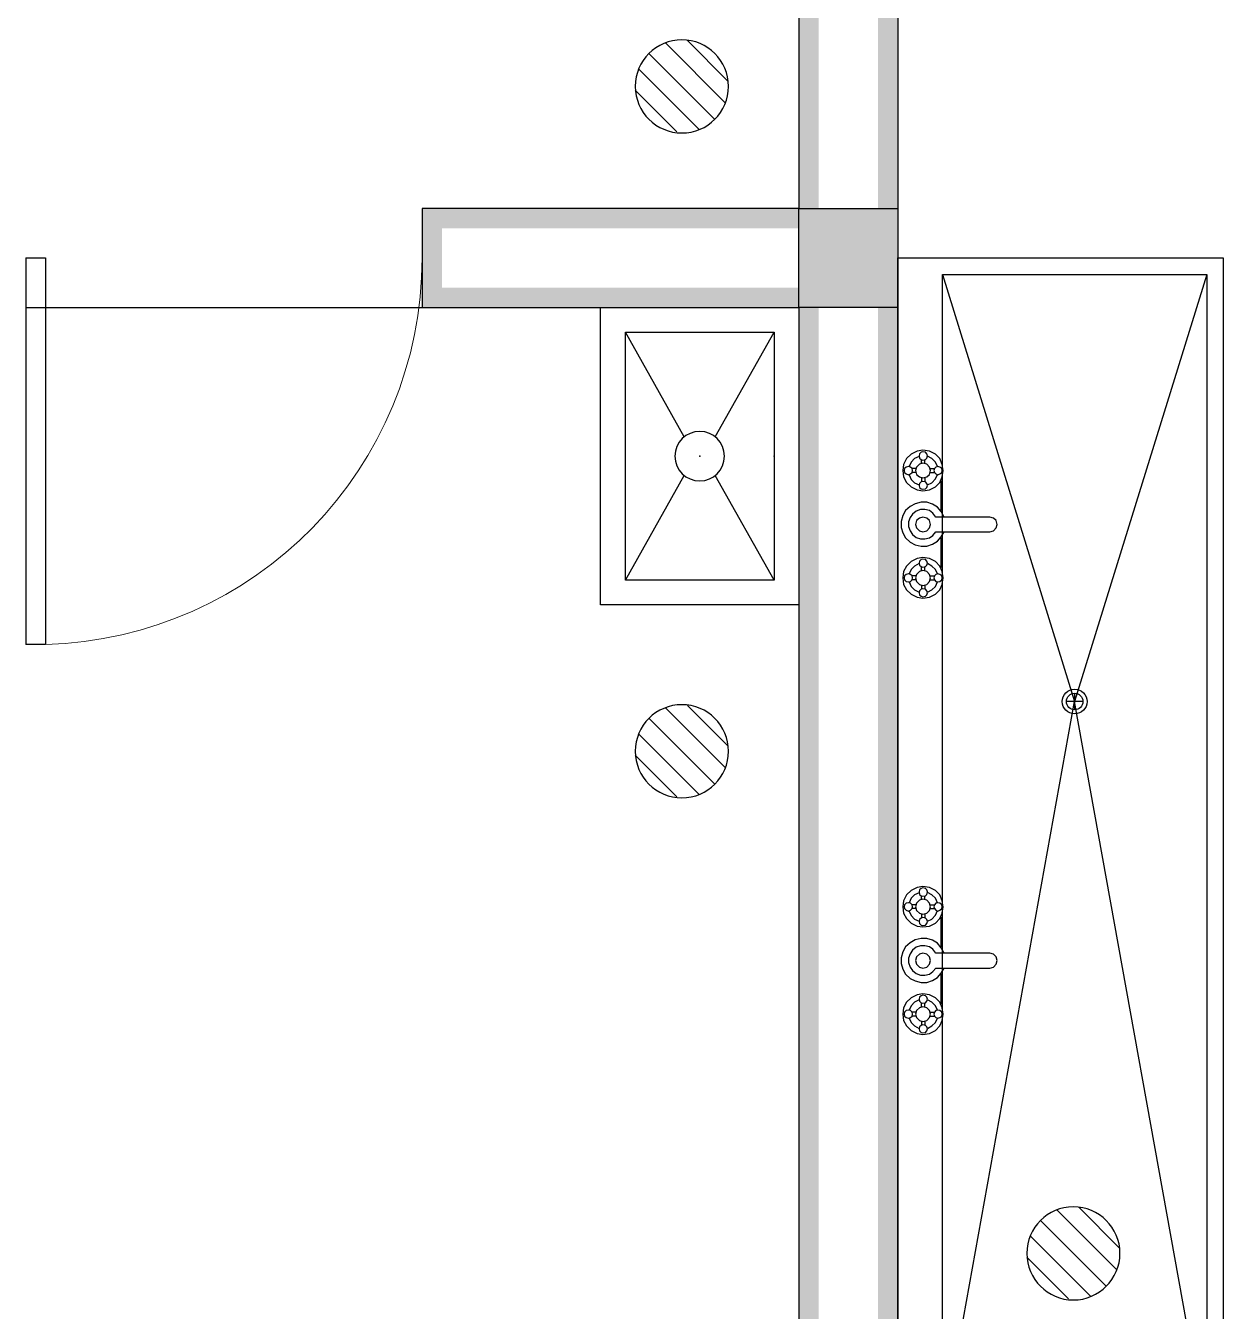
# Model space of a CAD drawing. Extents: x 1252172 to 1336272, y -987752 to -826269.
# Drawn here: x 1284817 to 1287234, y -876908 to -874314 of the extents above; entities that cross this region are included whole.
import ezdxf

# ---------------------------------------------------------------- set-up
doc = ezdxf.new("R2010")
doc.units = 0
doc.header["$LTSCALE"] = 1000
doc.header["$PDSIZE"] = 50
doc.layers.add('1-建筑底图', color=8, linetype='Continuous')
doc.layers.add('gz', color=6, linetype='Continuous')

# ---------------------------------------------------------------- blocks, each defined once
blk = doc.blocks.new('20220110.20364567')
at = {"layer": 'gz', "ltscale": 0.5}
blk.add_lwpolyline([(4446444.5, 2233674.7), (4446644.5, 2233674.7), (4446644.5, 2233874.7), (4446444.5, 2233874.7)], close=True, dxfattribs=at)
blk.add_solid([(4446444.5, 2233874.7), (4446644.5, 2233874.7), (4446444.5, 2233674.7), (4446644.5, 2233674.7)], dxfattribs=at)
blk = doc.blocks.new('$TwtSys$00000141')
for p, q in [((-94.2, 7.7), (-10.1, 91.8)), ((-94.2, 7.7), (-10.1, 91.8)), ((-87.2, -35.1), (35.1, 87.2)), ((-87.2, -35.1), (35.1, 87.2)), ((-66.5, -66.5), (66.5, 66.5)), ((-66.5, -66.5), (66.5, 66.5)), ((-32.4, -87.1), (87.6, 32.9)), ((-32.4, -87.1), (87.6, 32.9)), ((11.4, -92.3), (92.3, -11.4)), ((11.4, -92.3), (92.3, -11.4))]:
    blk.add_line(p, q)
blk.add_circle((0, 0), 94)
blk.add_circle((0, 0), 94)
blk = doc.blocks.new('$DorLib2D$00000001')
for p, q in [((0.45, 0.975), (0.5, 0.975)), ((0.45, 0), (0.45, 0.975)), ((0.5, 0), (0.5, 0.975)), ((0.5, 0), (0.45, 0))]:
    blk.add_line(p, q)
at = {"lineweight": 13}
blk.add_arc((0.475, 0), 0.975, 91.4693, 180, dxfattribs=at)
blk = doc.blocks.new('$lvtry$00000191')
at = {"color": 0}
for p, q in [((-250, -100, 0), (-39, -218.8, 0)), ((39, -218.8, 0), (250, -100, 0)), ((-250, -400, 0), (-39, -281.2, 0)), ((39, -281.2, 0), (250, -400, 0))]:
    blk.add_line(p, q, dxfattribs=at)
at = {"color": 0, "elevation": 0}
for points in [[(300, -450), (300, -50), (-300, -50), (-300, -450)], [(250, -400), (250, -100), (-250, -100), (-250, -400)]]:
    blk.add_lwpolyline(points, close=True, dxfattribs=at)
at = {"color": 0}
blk.add_circle((0, -250, 0), 50, dxfattribs=at)
for p in [(0, -100, 0), (0, -250, 0)]:
    blk.add_point(p, dxfattribs=at)
blk = doc.blocks.new('1-建筑底图')
at = {"layer": '1-建筑底图'}
for points in [[(6590, 34000), (6550, 34000), (6550, 32100), (6590, 32060)], [(6750, 34000), (6710, 34000), (6710, 32000), (6750, 32000)], [(6550, 32100), (5789.8, 32100), (5829.8, 32060), (6590, 32060)], [(5789.8, 32100), (5789.8, 31900), (5829.8, 31940), (5829.8, 32060)], [(6710, 27750), (6750, 27750), (6750, 32000), (6710, 32000)], [(5789.8, 31900), (6550, 31900), (6590, 31940), (5829.8, 31940)], [(6550, 27750), (6590, 27750), (6590, 31940), (6550, 31900)]]:
    blk.add_hatch(color=256, dxfattribs=at).paths.add_polyline_path(points)
for p, q in [((6550, 34000), (6550, 32100)), ((6750, 34000), (6750, 32000)), ((6550, 32100), (5789.8, 32100)), ((5789.8, 32100), (5789.8, 31900)), ((6750, 32000), (6750, 27750)), ((6840, 31966.7), (7106.7, 31104.9)), ((7373.4, 31966.7), (7106.7, 31104.9)), ((4989.8, 31900), (5789.8, 31900)), ((5789.8, 31900), (6550, 31900)), ((6550, 31900), (6550, 27750)), ((6840, 27283.3), (6840, 31802.1)), ((7373.4, 31802.1), (7373.4, 27283.3)), ((6776.6, 31604), (6767.6, 31595)), ((6788.6, 31610), (6776.6, 31604)), ((6792.6, 31599), (6783.6, 31595)), ((6800.6, 31612), (6788.6, 31610)), ((6793.6, 31605), (6792.6, 31601)), ((6792.6, 31601), (6793.6, 31596)), ((6796.6, 31608), (6793.6, 31605)), ((6800.6, 31609), (6796.6, 31608)), ((6813.6, 31610), (6800.6, 31612)), ((6805.6, 31608), (6800.6, 31609)), ((6808.6, 31605), (6805.6, 31608)), ((6809.6, 31601), (6808.6, 31605)), ((6808.6, 31596), (6809.6, 31601)), ((6818.6, 31595), (6809.6, 31600)), ((6825.6, 31604), (6813.6, 31610)), ((6834.6, 31595), (6825.6, 31604)), ((6761.6, 31583.1), (6759.6, 31571.1)), ((6767.6, 31595), (6761.6, 31583.1)), ((6763.6, 31575.1), (6762.6, 31571.1)), ((6766.6, 31578.1), (6763.6, 31575.1)), ((6771.6, 31579.1), (6766.6, 31578.1)), ((6775.6, 31578.1), (6771.6, 31579.1)), ((6776.6, 31588), (6772.6, 31579.1)), ((6778.6, 31575.1), (6775.6, 31578.1)), ((6783.6, 31595), (6776.6, 31588)), ((6786.6, 31575.1), (6778.6, 31575.1)), ((6779.6, 31571.1), (6778.6, 31575.1)), ((6787.6, 31578.1), (6785.6, 31571.1)), ((6793.6, 31584.1), (6787.6, 31578.1)), ((6793.6, 31596), (6796.6, 31593)), ((6800.6, 31586), (6793.6, 31584.1)), ((6796.6, 31593), (6800.6, 31592)), ((6797.6, 31585), (6797.6, 31593)), ((6800.6, 31592), (6805.6, 31593)), ((6808.6, 31584.1), (6800.6, 31586)), ((6804.6, 31585), (6804.6, 31593)), ((6805.6, 31593), (6808.6, 31596)), ((6813.6, 31578.1), (6808.6, 31584.1)), ((6815.6, 31571.1), (6813.6, 31578.1)), ((6815.6, 31575.1), (6823.6, 31575.1)), ((6825.6, 31588), (6818.6, 31595)), ((6823.6, 31575.1), (6822.6, 31571.1)), ((6826.6, 31578.1), (6823.6, 31575.1)), ((6829.6, 31579.1), (6825.6, 31588)), ((6830.6, 31579.1), (6826.6, 31578.1)), ((6834.6, 31578.1), (6830.6, 31579.1)), ((6839.6, 31583.1), (6834.6, 31595)), ((6838.6, 31575.1), (6834.6, 31578.1)), ((6839.6, 31571.1), (6838.6, 31575.1)), ((6841.6, 31571.1), (6839.6, 31583.1)), ((6759.6, 31571.1), (6761.6, 31558.1)), ((6761.6, 31558.1), (6767.6, 31547.1)), ((6762.6, 31571.1), (6763.6, 31567.1)), ((6763.6, 31567.1), (6766.6, 31564.1)), ((6766.6, 31564.1), (6771.6, 31562.1)), ((6767.6, 31547.1), (6776.6, 31538.1)), ((6771.6, 31562.1), (6775.6, 31564.1)), ((6772.6, 31562.1), (6776.6, 31553.1)), ((6775.6, 31564.1), (6778.6, 31567.1)), ((6776.6, 31553.1), (6783.6, 31546.1)), ((6778.6, 31567.1), (6779.6, 31571.1)), ((6786.6, 31567.1), (6778.6, 31567.1)), ((6783.6, 31546.1), (6792.6, 31542.1)), ((6785.6, 31571.1), (6787.6, 31563.1)), ((6787.6, 31563.1), (6793.6, 31558.1)), ((6793.6, 31558.1), (6800.6, 31556.1)), ((6796.6, 31548.1), (6793.6, 31545.1)), ((6800.6, 31549.1), (6796.6, 31548.1)), ((6797.6, 31556.1), (6797.6, 31548.1)), ((6800.6, 31556.1), (6808.6, 31558.1)), ((6805.6, 31548.1), (6800.6, 31549.1)), ((6804.6, 31556.1), (6804.6, 31548.1)), ((6808.6, 31545.1), (6805.6, 31548.1)), ((6808.6, 31558.1), (6813.6, 31563.1)), ((6809.6, 31542.1), (6818.6, 31546.1)), ((6813.6, 31563.1), (6815.6, 31571.1)), ((6815.6, 31567.1), (6823.6, 31567.1)), ((6818.6, 31546.1), (6825.6, 31554.1)), ((6822.6, 31571.1), (6823.6, 31567.1)), ((6823.6, 31567.1), (6826.6, 31564.1)), ((6825.6, 31554.1), (6829.6, 31563.1)), ((6825.6, 31538.1), (6834.6, 31547.1)), ((6826.6, 31564.1), (6830.6, 31562.1)), ((6830.6, 31562.1), (6834.6, 31564.1)), ((6834.6, 31564.1), (6838.6, 31567.1)), ((6834.6, 31547.1), (6839.6, 31558.1)), ((6836.6, 31550.1), (6836.6, 31490.2)), ((6838.6, 31567.1), (6839.6, 31571.1)), ((6839.6, 31558.1), (6841.6, 31571.1)), ((6776.6, 31538.1), (6788.6, 31532.1)), ((6788.6, 31532.1), (6800.6, 31530.1)), ((6793.6, 31545.1), (6792.6, 31541.1)), ((6792.6, 31541.1), (6793.6, 31537.1)), ((6793.6, 31537.1), (6796.6, 31534.1)), ((6796.6, 31534.1), (6800.6, 31533.1)), ((6800.6, 31533.1), (6805.6, 31534.1)), ((6800.6, 31530.1), (6813.6, 31532.1)), ((6805.6, 31534.1), (6808.6, 31537.1)), ((6809.6, 31541.1), (6808.6, 31545.1)), ((6808.6, 31537.1), (6809.6, 31541.1)), ((6813.6, 31532.1), (6825.6, 31538.1)), ((6774.6, 31498.2), (6765.6, 31490.2)), ((6784.6, 31504.1), (6774.6, 31498.2)), ((6796.6, 31507.1), (6784.6, 31504.1)), ((6808.6, 31507.1), (6796.6, 31507.1)), ((6819.6, 31503.1), (6808.6, 31507.1)), ((6829.6, 31497.2), (6819.6, 31503.1)), ((6837.6, 31488.2), (6829.6, 31497.2)), ((6759.6, 31480.2), (6756.6, 31468.2)), ((6756.6, 31468.2), (6756.6, 31456.2)), ((6765.6, 31490.2), (6759.6, 31480.2)), ((6774.6, 31476.2), (6771.6, 31467.2)), ((6779.6, 31483.2), (6774.6, 31476.2)), ((6786.6, 31489.2), (6779.6, 31483.2)), ((6787.6, 31470.2), (6785.6, 31462.2)), ((6795.6, 31492.2), (6786.6, 31489.2)), ((6793.6, 31475.2), (6787.6, 31470.2)), ((6800.6, 31477.2), (6793.6, 31475.2)), ((6804.6, 31492.2), (6795.6, 31492.2)), ((6808.6, 31475.2), (6800.6, 31477.2)), ((6813.6, 31490.2), (6804.6, 31492.2)), ((6813.6, 31470.2), (6808.6, 31475.2)), ((6820.6, 31485.2), (6813.6, 31490.2)), ((6815.6, 31462.2), (6813.6, 31470.2)), ((6826.6, 31477.2), (6820.6, 31485.2)), ((6935.6, 31477.2), (6826.6, 31477.2)), ((6843.6, 31477.2), (6837.6, 31488.2)), ((6942.6, 31475.2), (6935.6, 31477.2)), ((6948.6, 31470.2), (6942.6, 31475.2)), ((6950.6, 31462.2), (6948.6, 31470.2)), ((6756.6, 31456.2), (6759.6, 31445.2)), ((6759.6, 31445.2), (6765.6, 31435.2)), ((6771.6, 31467.2), (6771.6, 31458.2)), ((6771.6, 31458.2), (6774.6, 31449.2)), ((6774.6, 31449.2), (6779.6, 31442.2)), ((6779.6, 31442.2), (6786.6, 31436.2)), ((6785.6, 31462.2), (6787.6, 31455.2)), ((6787.6, 31455.2), (6793.6, 31449.2)), ((6793.6, 31449.2), (6800.6, 31447.2)), ((6800.6, 31447.2), (6808.6, 31449.2)), ((6808.6, 31449.2), (6813.6, 31455.2)), ((6813.6, 31455.2), (6815.6, 31462.2)), ((6820.6, 31440.2), (6826.6, 31447.2)), ((6826.6, 31447.2), (6935.6, 31447.2)), ((6837.6, 31437.2), (6843.6, 31447.2)), ((6935.6, 31447.2), (6942.6, 31449.2)), ((6942.6, 31449.2), (6948.6, 31455.2)), ((6948.6, 31455.2), (6950.6, 31462.2)), ((6765.6, 31435.2), (6774.6, 31426.2)), ((6774.6, 31426.2), (6784.6, 31421.2)), ((6784.6, 31421.2), (6796.6, 31418.3)), ((6786.6, 31436.2), (6795.6, 31433.2)), ((6795.6, 31433.2), (6804.6, 31433.2)), ((6796.6, 31418.3), (6808.6, 31418.3)), ((6804.6, 31433.2), (6813.6, 31435.2)), ((6808.6, 31418.3), (6819.6, 31422.2)), ((6813.6, 31435.2), (6820.6, 31440.2)), ((6819.6, 31422.2), (6829.6, 31428.2)), ((6829.6, 31428.2), (6837.6, 31437.2)), ((6836.6, 31435.2), (6836.6, 31375.3)), ((6788.6, 31393.3), (6776.6, 31387.3)), ((6800.6, 31395.3), (6788.6, 31393.3)), ((6796.6, 31391.3), (6793.6, 31388.3)), ((6800.6, 31392.3), (6796.6, 31391.3)), ((6813.6, 31393.3), (6800.6, 31395.3)), ((6805.6, 31391.3), (6800.6, 31392.3)), ((6808.6, 31388.3), (6805.6, 31391.3)), ((6825.6, 31387.3), (6813.6, 31393.3)), ((6761.6, 31367.3), (6759.6, 31354.3)), ((6767.6, 31378.3), (6761.6, 31367.3)), ((6776.6, 31387.3), (6767.6, 31378.3)), ((6776.6, 31371.3), (6772.6, 31362.3)), ((6783.6, 31378.3), (6776.6, 31371.3)), ((6792.6, 31383.3), (6783.6, 31378.3)), ((6793.6, 31367.3), (6787.6, 31361.3)), ((6793.6, 31388.3), (6792.6, 31384.3)), ((6792.6, 31384.3), (6793.6, 31380.3)), ((6793.6, 31380.3), (6796.6, 31377.3)), ((6800.6, 31369.3), (6793.6, 31367.3)), ((6796.6, 31377.3), (6800.6, 31376.3)), ((6797.6, 31368.3), (6797.6, 31376.3)), ((6800.6, 31376.3), (6805.6, 31377.3)), ((6808.6, 31367.3), (6800.6, 31369.3)), ((6804.6, 31368.3), (6804.6, 31376.3)), ((6805.6, 31377.3), (6808.6, 31380.3)), ((6809.6, 31384.3), (6808.6, 31388.3)), ((6808.6, 31380.3), (6809.6, 31384.3)), ((6813.6, 31361.3), (6808.6, 31367.3)), ((6818.6, 31378.3), (6809.6, 31383.3)), ((6825.6, 31371.3), (6818.6, 31378.3)), ((6834.6, 31378.3), (6825.6, 31387.3)), ((6829.6, 31362.3), (6825.6, 31371.3)), ((6839.6, 31367.3), (6834.6, 31378.3)), ((6841.6, 31354.3), (6839.6, 31367.3)), ((6759.6, 31354.3), (6761.6, 31341.3)), ((6761.6, 31341.3), (6767.6, 31330.4)), ((6763.6, 31358.3), (6762.6, 31354.3)), ((6762.6, 31354.3), (6763.6, 31350.3)), ((6766.6, 31361.3), (6763.6, 31358.3)), ((6763.6, 31350.3), (6766.6, 31347.3)), ((6771.6, 31362.3), (6766.6, 31361.3)), ((6766.6, 31347.3), (6771.6, 31346.3)), ((6775.6, 31361.3), (6771.6, 31362.3)), ((6771.6, 31346.3), (6775.6, 31347.3)), ((6772.6, 31346.3), (6776.6, 31337.3)), ((6778.6, 31358.3), (6775.6, 31361.3)), ((6775.6, 31347.3), (6778.6, 31350.3)), ((6786.6, 31358.3), (6778.6, 31358.3)), ((6779.6, 31354.3), (6778.6, 31358.3)), ((6778.6, 31350.3), (6779.6, 31354.3)), ((6786.6, 31350.3), (6778.6, 31350.3)), ((6787.6, 31361.3), (6785.6, 31354.3)), ((6785.6, 31354.3), (6787.6, 31347.3)), ((6787.6, 31347.3), (6793.6, 31341.3)), ((6793.6, 31341.3), (6800.6, 31339.3)), ((6797.6, 31340.3), (6797.6, 31332.4)), ((6800.6, 31339.3), (6808.6, 31341.3)), ((6804.6, 31340.3), (6804.6, 31332.4)), ((6808.6, 31341.3), (6813.6, 31347.3)), ((6815.6, 31354.3), (6813.6, 31361.3)), ((6813.6, 31347.3), (6815.6, 31354.3)), ((6815.6, 31358.3), (6823.6, 31358.3)), ((6815.6, 31350.3), (6823.6, 31350.3)), ((6823.6, 31358.3), (6822.6, 31354.3)), ((6822.6, 31354.3), (6823.6, 31350.3)), ((6826.6, 31361.3), (6823.6, 31358.3)), ((6823.6, 31350.3), (6826.6, 31347.3)), ((6825.6, 31337.3), (6829.6, 31346.3)), ((6830.6, 31362.3), (6826.6, 31361.3)), ((6826.6, 31347.3), (6830.6, 31346.3)), ((6834.6, 31361.3), (6830.6, 31362.3)), ((6830.6, 31346.3), (6834.6, 31347.3)), ((6838.6, 31358.3), (6834.6, 31361.3)), ((6834.6, 31347.3), (6838.6, 31350.3)), ((6834.6, 31330.4), (6839.6, 31341.3)), ((6839.6, 31354.3), (6838.6, 31358.3)), ((6838.6, 31350.3), (6839.6, 31354.3)), ((6839.6, 31341.3), (6841.6, 31354.3)), ((6767.6, 31330.4), (6776.6, 31321.4)), ((6776.6, 31337.3), (6783.6, 31330.4)), ((6776.6, 31321.4), (6788.6, 31315.4)), ((6783.6, 31330.4), (6792.6, 31325.4)), ((6788.6, 31315.4), (6800.6, 31313.4)), ((6793.6, 31328.4), (6792.6, 31324.4)), ((6792.6, 31324.4), (6793.6, 31320.4)), ((6796.6, 31331.4), (6793.6, 31328.4)), ((6793.6, 31320.4), (6796.6, 31317.4)), ((6800.6, 31332.4), (6796.6, 31331.4)), ((6796.6, 31317.4), (6800.6, 31316.4)), ((6805.6, 31331.4), (6800.6, 31332.4)), ((6800.6, 31316.4), (6805.6, 31317.4)), ((6800.6, 31313.4), (6813.6, 31315.4)), ((6808.6, 31328.4), (6805.6, 31331.4)), ((6805.6, 31317.4), (6808.6, 31320.4)), ((6809.6, 31324.4), (6808.6, 31328.4)), ((6808.6, 31320.4), (6809.6, 31324.4)), ((6809.6, 31325.4), (6818.6, 31330.4)), ((6813.6, 31315.4), (6825.6, 31321.4)), ((6818.6, 31330.4), (6825.6, 31337.3)), ((6825.6, 31321.4), (6834.6, 31330.4)), ((7123.3, 31104.9), (7090, 31104.9)), ((6776.6, 30723.8), (6767.6, 30714.8)), ((6788.6, 30729.8), (6776.6, 30723.8)), ((6792.6, 30718.8), (6783.6, 30714.8)), ((6800.6, 30731.8), (6788.6, 30729.8)), ((6793.6, 30724.8), (6792.6, 30720.8)), ((6792.6, 30720.8), (6793.6, 30715.8)), ((6796.6, 30727.8), (6793.6, 30724.8)), ((6793.6, 30715.8), (6796.6, 30712.8)), ((6800.6, 30728.8), (6796.6, 30727.8)), ((6813.6, 30729.8), (6800.6, 30731.8)), ((6805.6, 30727.8), (6800.6, 30728.8)), ((6808.6, 30724.8), (6805.6, 30727.8)), ((6805.6, 30712.8), (6808.6, 30715.8)), ((6809.6, 30720.8), (6808.6, 30724.8)), ((6808.6, 30715.8), (6809.6, 30720.8)), ((6818.6, 30714.8), (6809.6, 30719.8)), ((6825.6, 30723.8), (6813.6, 30729.8)), ((6834.6, 30714.8), (6825.6, 30723.8)), ((6761.6, 30702.9), (6759.6, 30690.9)), ((6759.6, 30690.9), (6761.6, 30677.9)), ((6767.6, 30714.8), (6761.6, 30702.9)), ((6763.6, 30694.9), (6762.6, 30690.9)), ((6762.6, 30690.9), (6763.6, 30686.9)), ((6766.6, 30697.9), (6763.6, 30694.9)), ((6771.6, 30698.9), (6766.6, 30697.9)), ((6775.6, 30697.9), (6771.6, 30698.9)), ((6776.6, 30707.9), (6772.6, 30698.9)), ((6778.6, 30694.9), (6775.6, 30697.9)), ((6783.6, 30714.8), (6776.6, 30707.9)), ((6786.6, 30694.9), (6778.6, 30694.9)), ((6779.6, 30690.9), (6778.6, 30694.9)), ((6778.6, 30686.9), (6779.6, 30690.9)), ((6787.6, 30697.9), (6785.6, 30690.9)), ((6785.6, 30690.9), (6787.6, 30682.9)), ((6793.6, 30703.9), (6787.6, 30697.9)), ((6800.6, 30705.9), (6793.6, 30703.9)), ((6796.6, 30712.8), (6800.6, 30711.9)), ((6797.6, 30704.9), (6797.6, 30712.8)), ((6800.6, 30711.9), (6805.6, 30712.8)), ((6808.6, 30703.9), (6800.6, 30705.9)), ((6804.6, 30704.9), (6804.6, 30712.8)), ((6813.6, 30697.9), (6808.6, 30703.9)), ((6815.6, 30690.9), (6813.6, 30697.9)), ((6813.6, 30682.9), (6815.6, 30690.9)), ((6815.6, 30694.9), (6823.6, 30694.9)), ((6825.6, 30707.9), (6818.6, 30714.8)), ((6823.6, 30694.9), (6822.6, 30690.9)), ((6822.6, 30690.9), (6823.6, 30686.9)), ((6826.6, 30697.9), (6823.6, 30694.9)), ((6829.6, 30698.9), (6825.6, 30707.9)), ((6830.6, 30698.9), (6826.6, 30697.9)), ((6834.6, 30697.9), (6830.6, 30698.9)), ((6839.6, 30702.9), (6834.6, 30714.8)), ((6838.6, 30694.9), (6834.6, 30697.9)), ((6839.6, 30690.9), (6838.6, 30694.9)), ((6838.6, 30686.9), (6839.6, 30690.9)), ((6841.6, 30690.9), (6839.6, 30702.9)), ((6839.6, 30677.9), (6841.6, 30690.9)), ((6761.6, 30677.9), (6767.6, 30666.9)), ((6763.6, 30686.9), (6766.6, 30683.9)), ((6766.6, 30683.9), (6771.6, 30681.9)), ((6767.6, 30666.9), (6776.6, 30657.9)), ((6771.6, 30681.9), (6775.6, 30683.9)), ((6772.6, 30681.9), (6776.6, 30672.9)), ((6775.6, 30683.9), (6778.6, 30686.9)), ((6776.6, 30672.9), (6783.6, 30665.9)), ((6786.6, 30686.9), (6778.6, 30686.9)), ((6783.6, 30665.9), (6792.6, 30661.9)), ((6787.6, 30682.9), (6793.6, 30677.9)), ((6793.6, 30664.9), (6792.6, 30660.9)), ((6793.6, 30677.9), (6800.6, 30675.9)), ((6796.6, 30667.9), (6793.6, 30664.9)), ((6800.6, 30668.9), (6796.6, 30667.9)), ((6797.6, 30675.9), (6797.6, 30667.9)), ((6800.6, 30675.9), (6808.6, 30677.9)), ((6805.6, 30667.9), (6800.6, 30668.9)), ((6804.6, 30675.9), (6804.6, 30667.9)), ((6808.6, 30664.9), (6805.6, 30667.9)), ((6808.6, 30677.9), (6813.6, 30682.9)), ((6809.6, 30660.9), (6808.6, 30664.9)), ((6809.6, 30661.9), (6818.6, 30665.9)), ((6815.6, 30686.9), (6823.6, 30686.9)), ((6818.6, 30665.9), (6825.6, 30673.9)), ((6823.6, 30686.9), (6826.6, 30683.9)), ((6825.6, 30673.9), (6829.6, 30682.9)), ((6825.6, 30657.9), (6834.6, 30666.9)), ((6826.6, 30683.9), (6830.6, 30681.9)), ((6830.6, 30681.9), (6834.6, 30683.9)), ((6834.6, 30683.9), (6838.6, 30686.9)), ((6834.6, 30666.9), (6839.6, 30677.9)), ((6836.6, 30669.9), (6836.6, 30610)), ((6776.6, 30657.9), (6788.6, 30651.9)), ((6788.6, 30651.9), (6800.6, 30649.9)), ((6792.6, 30660.9), (6793.6, 30656.9)), ((6793.6, 30656.9), (6796.6, 30653.9)), ((6796.6, 30653.9), (6800.6, 30652.9)), ((6800.6, 30652.9), (6805.6, 30653.9)), ((6800.6, 30649.9), (6813.6, 30651.9)), ((6805.6, 30653.9), (6808.6, 30656.9)), ((6808.6, 30656.9), (6809.6, 30660.9)), ((6813.6, 30651.9), (6825.6, 30657.9)), ((6774.6, 30618), (6765.6, 30610)), ((6784.6, 30624), (6774.6, 30618)), ((6796.6, 30627), (6784.6, 30624)), ((6795.6, 30612), (6786.6, 30609)), ((6804.6, 30612), (6795.6, 30612)), ((6808.6, 30627), (6796.6, 30627)), ((6813.6, 30610), (6804.6, 30612)), ((6819.6, 30623), (6808.6, 30627)), ((6829.6, 30617), (6819.6, 30623)), ((6837.6, 30608), (6829.6, 30617)), ((6759.6, 30600), (6756.6, 30588)), ((6756.6, 30588), (6756.6, 30576)), ((6765.6, 30610), (6759.6, 30600)), ((6774.6, 30596), (6771.6, 30587)), ((6771.6, 30587), (6771.6, 30578)), ((6779.6, 30603), (6774.6, 30596)), ((6786.6, 30609), (6779.6, 30603)), ((6787.6, 30590), (6785.6, 30582)), ((6793.6, 30595), (6787.6, 30590)), ((6800.6, 30597), (6793.6, 30595)), ((6808.6, 30595), (6800.6, 30597)), ((6813.6, 30590), (6808.6, 30595)), ((6820.6, 30605), (6813.6, 30610)), ((6815.6, 30582), (6813.6, 30590)), ((6826.6, 30597), (6820.6, 30605)), ((6935.6, 30597), (6826.6, 30597)), ((6843.6, 30597), (6837.6, 30608)), ((6942.6, 30595), (6935.6, 30597)), ((6948.6, 30590), (6942.6, 30595)), ((6950.6, 30582), (6948.6, 30590)), ((6756.6, 30576), (6759.6, 30565)), ((6759.6, 30565), (6765.6, 30555)), ((6771.6, 30578), (6774.6, 30569)), ((6774.6, 30569), (6779.6, 30562)), ((6779.6, 30562), (6786.6, 30556)), ((6785.6, 30582), (6787.6, 30575)), ((6787.6, 30575), (6793.6, 30569)), ((6793.6, 30569), (6800.6, 30567)), ((6800.6, 30567), (6808.6, 30569)), ((6808.6, 30569), (6813.6, 30575)), ((6813.6, 30575), (6815.6, 30582)), ((6813.6, 30555), (6820.6, 30560)), ((6820.6, 30560), (6826.6, 30567)), ((6826.6, 30567), (6935.6, 30567)), ((6837.6, 30557), (6843.6, 30567)), ((6935.6, 30567), (6942.6, 30569)), ((6942.6, 30569), (6948.6, 30575)), ((6948.6, 30575), (6950.6, 30582)), ((6765.6, 30555), (6774.6, 30546)), ((6774.6, 30546), (6784.6, 30541.1)), ((6784.6, 30541.1), (6796.6, 30538.1)), ((6786.6, 30556), (6795.6, 30553)), ((6795.6, 30553), (6804.6, 30553)), ((6796.6, 30538.1), (6808.6, 30538.1)), ((6804.6, 30553), (6813.6, 30555)), ((6808.6, 30538.1), (6819.6, 30542.1)), ((6819.6, 30542.1), (6829.6, 30548)), ((6829.6, 30548), (6837.6, 30557)), ((6836.6, 30555), (6836.6, 30495.1)), ((6788.6, 30513.1), (6776.6, 30507.1)), ((6800.6, 30515.1), (6788.6, 30513.1)), ((6793.6, 30508.1), (6792.6, 30504.1)), ((6796.6, 30511.1), (6793.6, 30508.1)), ((6800.6, 30512.1), (6796.6, 30511.1)), ((6813.6, 30513.1), (6800.6, 30515.1)), ((6805.6, 30511.1), (6800.6, 30512.1)), ((6808.6, 30508.1), (6805.6, 30511.1)), ((6809.6, 30504.1), (6808.6, 30508.1)), ((6825.6, 30507.1), (6813.6, 30513.1)), ((6761.6, 30487.1), (6759.6, 30474.1)), ((6767.6, 30498.1), (6761.6, 30487.1)), ((6771.6, 30482.1), (6766.6, 30481.1)), ((6776.6, 30507.1), (6767.6, 30498.1)), ((6775.6, 30481.1), (6771.6, 30482.1)), ((6776.6, 30491.1), (6772.6, 30482.1)), ((6783.6, 30498.1), (6776.6, 30491.1)), ((6792.6, 30503.1), (6783.6, 30498.1)), ((6793.6, 30487.1), (6787.6, 30481.1)), ((6792.6, 30504.1), (6793.6, 30500.1)), ((6793.6, 30500.1), (6796.6, 30497.1)), ((6800.6, 30489.1), (6793.6, 30487.1)), ((6796.6, 30497.1), (6800.6, 30496.1)), ((6797.6, 30488.1), (6797.6, 30496.1)), ((6800.6, 30496.1), (6805.6, 30497.1)), ((6808.6, 30487.1), (6800.6, 30489.1)), ((6804.6, 30488.1), (6804.6, 30496.1)), ((6805.6, 30497.1), (6808.6, 30500.1)), ((6808.6, 30500.1), (6809.6, 30504.1)), ((6813.6, 30481.1), (6808.6, 30487.1)), ((6818.6, 30498.1), (6809.6, 30503.1)), ((6825.6, 30491.1), (6818.6, 30498.1)), ((6834.6, 30498.1), (6825.6, 30507.1)), ((6829.6, 30482.1), (6825.6, 30491.1)), ((6830.6, 30482.1), (6826.6, 30481.1)), ((6834.6, 30481.1), (6830.6, 30482.1)), ((6839.6, 30487.1), (6834.6, 30498.1)), ((6841.6, 30474.1), (6839.6, 30487.1)), ((6759.6, 30474.1), (6761.6, 30461.2)), ((6761.6, 30461.2), (6767.6, 30450.2)), ((6763.6, 30478.1), (6762.6, 30474.1)), ((6762.6, 30474.1), (6763.6, 30470.1)), ((6766.6, 30481.1), (6763.6, 30478.1)), ((6763.6, 30470.1), (6766.6, 30467.1)), ((6766.6, 30467.1), (6771.6, 30466.1)), ((6771.6, 30466.1), (6775.6, 30467.1)), ((6772.6, 30466.1), (6776.6, 30457.2)), ((6778.6, 30478.1), (6775.6, 30481.1)), ((6775.6, 30467.1), (6778.6, 30470.1)), ((6776.6, 30457.2), (6783.6, 30450.2)), ((6786.6, 30478.1), (6778.6, 30478.1)), ((6779.6, 30474.1), (6778.6, 30478.1)), ((6778.6, 30470.1), (6779.6, 30474.1)), ((6786.6, 30470.1), (6778.6, 30470.1)), ((6787.6, 30481.1), (6785.6, 30474.1)), ((6785.6, 30474.1), (6787.6, 30467.1)), ((6787.6, 30467.1), (6793.6, 30461.2)), ((6793.6, 30461.2), (6800.6, 30459.2)), ((6797.6, 30460.2), (6797.6, 30452.2)), ((6800.6, 30459.2), (6808.6, 30461.2)), ((6804.6, 30460.2), (6804.6, 30452.2)), ((6808.6, 30461.2), (6813.6, 30467.1)), ((6815.6, 30474.1), (6813.6, 30481.1)), ((6813.6, 30467.1), (6815.6, 30474.1)), ((6815.6, 30478.1), (6823.6, 30478.1)), ((6815.6, 30470.1), (6823.6, 30470.1)), ((6818.6, 30450.2), (6825.6, 30457.2)), ((6823.6, 30478.1), (6822.6, 30474.1)), ((6822.6, 30474.1), (6823.6, 30470.1)), ((6826.6, 30481.1), (6823.6, 30478.1)), ((6823.6, 30470.1), (6826.6, 30467.1)), ((6825.6, 30457.2), (6829.6, 30466.1)), ((6826.6, 30467.1), (6830.6, 30466.1)), ((6830.6, 30466.1), (6834.6, 30467.1)), ((6838.6, 30478.1), (6834.6, 30481.1)), ((6834.6, 30467.1), (6838.6, 30470.1)), ((6834.6, 30450.2), (6839.6, 30461.2)), ((6839.6, 30474.1), (6838.6, 30478.1)), ((6838.6, 30470.1), (6839.6, 30474.1)), ((6839.6, 30461.2), (6841.6, 30474.1)), ((6767.6, 30450.2), (6776.6, 30441.2)), ((6776.6, 30441.2), (6788.6, 30435.2)), ((6783.6, 30450.2), (6792.6, 30445.2)), ((6788.6, 30435.2), (6800.6, 30433.2)), ((6793.6, 30448.2), (6792.6, 30444.2)), ((6792.6, 30444.2), (6793.6, 30440.2)), ((6796.6, 30451.2), (6793.6, 30448.2)), ((6793.6, 30440.2), (6796.6, 30437.2)), ((6800.6, 30452.2), (6796.6, 30451.2)), ((6796.6, 30437.2), (6800.6, 30436.2)), ((6805.6, 30451.2), (6800.6, 30452.2)), ((6800.6, 30436.2), (6805.6, 30437.2)), ((6800.6, 30433.2), (6813.6, 30435.2)), ((6808.6, 30448.2), (6805.6, 30451.2)), ((6805.6, 30437.2), (6808.6, 30440.2)), ((6809.6, 30444.2), (6808.6, 30448.2)), ((6808.6, 30440.2), (6809.6, 30444.2)), ((6809.6, 30445.2), (6818.6, 30450.2)), ((6813.6, 30435.2), (6825.6, 30441.2)), ((6825.6, 30441.2), (6834.6, 30450.2))]:
    blk.add_line(p, q, dxfattribs=at)
for points in [[(7406.7, 32000), (7406.7, 27250), (6750, 27250), (6750, 32000)], [(7373.4, 31966.7), (7373.4, 27283.3), (6840, 27283.3), (6840, 31966.7)]]:
    blk.add_lwpolyline(points, close=True, dxfattribs=at)
for points in [[(6840, 29625), (7106.7, 31104.9)], [(7106.7, 31121.6), (7106.7, 31088.2)], [(7373.4, 29625), (7373.4, 29625), (7106.7, 31104.9)]]:
    blk.add_lwpolyline(points, dxfattribs=at)
for radius in [25, 16.7]:
    blk.add_circle((7106.7, 31104.9), radius, dxfattribs=at)
at = {"layer": '1-建筑底图', "xscale": -1, "rotation": 180}
for p in [(6314, 32346.2), (6314, 31004.5), (7104.1, 29991.3)]:
    blk.add_blockref('$TwtSys$00000141', p, dxfattribs=at)
at = {"layer": '1-建筑底图', "ltscale": 0.5, "xscale": -1, "rotation": 180}
blk.add_blockref('20220110.20364567', (-4439894.5, 2265774.7), dxfattribs=at)
at = {"layer": '1-建筑底图', "xscale": -800, "yscale": -800, "zscale": -800}
blk.add_blockref('$DorLib2D$00000001', (5389.8, 32000), dxfattribs=at)
at = {"layer": '1-建筑底图', "yscale": -1, "rotation": 90.00000000000006}
blk.add_blockref('$lvtry$00000191', (6600, 31600), dxfattribs=at)

msp = doc.modelspace()

# ---------------------------------------------------------------- block references
at = {"layer": '1-建筑底图'}
msp.add_blockref('1-建筑底图', (1279827.2, -906782.4), dxfattribs=at)

doc.saveas('drawing.dxf')
